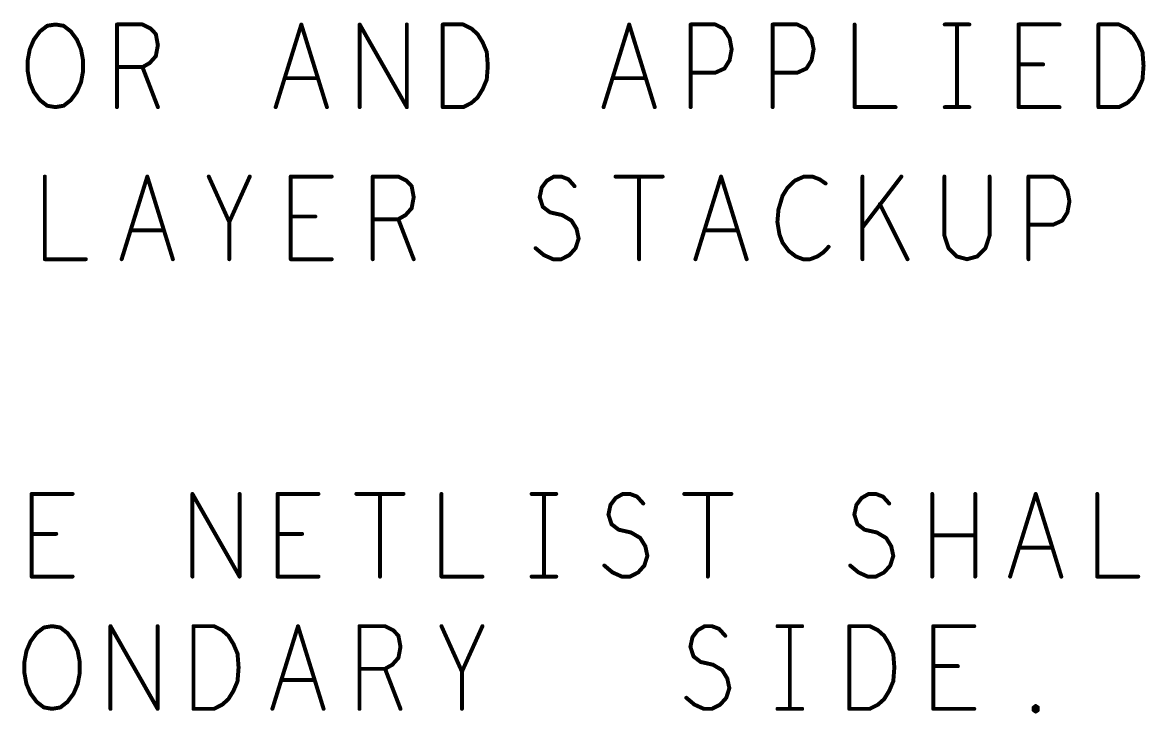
# Model space of a CAD drawing. Extents: x -18 to 16.1, y -6.6 to 15.5.
# Drawn here: x -11.234 to -9.535, y 11.581 to 12.626 of the extents above; entities that cross this region are included whole.
import ezdxf

# ---------------------------------------------------------------- set-up
doc = ezdxf.new("R2010")
doc.units = 0
doc.layers.get('0').update_dxf_attribs({"linetype": 'CONTINUOUS'})
doc.layers.add('FAB', color=13, linetype='CONTINUOUS')

# ---------------------------------------------------------------- blocks, each defined once
blk = doc.blocks.new('ROUND_1')
at = {"const_width": 0.003}
blk.add_lwpolyline([(-0.0015, 0, 1), (0.0015, 0, 1)], format="xyb", close=True, dxfattribs=at)

msp = doc.modelspace()

# ---------------------------------------------------------------- linework, layer by layer
at = {"layer": 'FAB', "const_width": 0.006}
for points in [[(-11.2077, 12.6123), (-11.1968, 12.6207)], [(-11.1968, 12.6207), (-11.1844, 12.6227)], [(-11.1844, 12.6227), (-11.172, 12.6207)], [(-11.172, 12.6207), (-11.1612, 12.6123)], [(-11.0914, 12.4977), (-11.0914, 12.6227)], [(-11.0914, 12.6227), (-11.0527, 12.6227)], [(-11.0527, 12.6227), (-11.0403, 12.6165)], [(-10.8512, 12.4977), (-10.8124, 12.6227)], [(-10.8124, 12.6227), (-10.7737, 12.4977)], [(-10.7241, 12.4977), (-10.7241, 12.6227)], [(-10.7241, 12.6227), (-10.6528, 12.4977)], [(-10.6528, 12.4977), (-10.6528, 12.6227)], [(-10.5985, 12.4977), (-10.5985, 12.6227)], [(-10.5985, 12.6227), (-10.5675, 12.6227)], [(-10.5675, 12.6227), (-10.5551, 12.6165)], [(-10.3552, 12.4977), (-10.3164, 12.6227)], [(-10.3164, 12.6227), (-10.2777, 12.4977)], [(-10.2234, 12.4977), (-10.2234, 12.6227)], [(-10.2234, 12.6227), (-10.1862, 12.6227)], [(-10.1862, 12.6227), (-10.1738, 12.6165)], [(-10.0994, 12.4977), (-10.0994, 12.6227)], [(-10.0994, 12.6227), (-10.0622, 12.6227)], [(-10.0622, 12.6227), (-10.0498, 12.6165)], [(-9.9754, 12.6227), (-9.9754, 12.4977)], [(-9.839, 12.6227), (-9.8018, 12.6227)], [(-9.8204, 12.6227), (-9.8204, 12.4977)], [(-9.7274, 12.4977), (-9.7274, 12.6227)], [(-9.7274, 12.6227), (-9.6654, 12.6227)], [(-9.6065, 12.4977), (-9.6065, 12.6227)], [(-9.6065, 12.6227), (-9.5755, 12.6227)], [(-9.5755, 12.6227), (-9.5631, 12.6165)], [(-11.217, 12.5998), (-11.2077, 12.6123)], [(-11.1612, 12.6123), (-11.1519, 12.5998)], [(-11.0403, 12.6165), (-11.0325, 12.6082)], [(-11.0325, 12.6082), (-11.0294, 12.5915)], [(-10.5551, 12.6165), (-10.5458, 12.6082)], [(-10.5458, 12.6082), (-10.5381, 12.5957)], [(-10.1738, 12.6165), (-10.1645, 12.6019)], [(-10.0498, 12.6165), (-10.0405, 12.6019)], [(-9.5631, 12.6165), (-9.5538, 12.6082)], [(-9.5538, 12.6082), (-9.5461, 12.5957)], [(-11.2232, 12.5852), (-11.217, 12.5998)], [(-11.1519, 12.5998), (-11.1457, 12.5852)], [(-11.0294, 12.5915), (-11.0325, 12.5748)], [(-10.5381, 12.5957), (-10.5319, 12.5811)], [(-10.1645, 12.6019), (-10.1614, 12.5852)], [(-10.0405, 12.6019), (-10.0374, 12.5852)], [(-9.5461, 12.5957), (-9.5399, 12.5811)], [(-11.2263, 12.5686), (-11.2232, 12.5852)], [(-11.1457, 12.5852), (-11.1426, 12.5686)], [(-11.0325, 12.5748), (-11.0418, 12.5644)], [(-10.5319, 12.5811), (-10.5303, 12.5602)], [(-10.1614, 12.5852), (-10.1645, 12.5686)], [(-10.0374, 12.5852), (-10.0405, 12.5686)], [(-9.5399, 12.5811), (-9.5383, 12.5602)], [(-11.2263, 12.5519), (-11.2263, 12.5686)], [(-11.1426, 12.5686), (-11.1426, 12.5519)], [(-11.0527, 12.5582), (-11.0914, 12.5582)], [(-11.0418, 12.5644), (-11.0527, 12.5582)], [(-11.0527, 12.5582), (-11.0294, 12.4977)], [(-10.5303, 12.5602), (-10.5319, 12.5394)], [(-10.1723, 12.5561), (-10.1862, 12.5498)], [(-10.1645, 12.5686), (-10.1723, 12.5561)], [(-10.0483, 12.5561), (-10.0622, 12.5498)], [(-10.0405, 12.5686), (-10.0483, 12.5561)], [(-9.6902, 12.5623), (-9.7274, 12.5623)], [(-9.5383, 12.5602), (-9.5399, 12.5394)], [(-11.2232, 12.5352), (-11.2263, 12.5519)], [(-11.1426, 12.5519), (-11.1457, 12.5352)], [(-10.7876, 12.5415), (-10.8372, 12.5415)], [(-10.5319, 12.5394), (-10.5381, 12.5248)], [(-10.2916, 12.5415), (-10.3412, 12.5415)], [(-10.1862, 12.5498), (-10.2234, 12.5498)], [(-10.0622, 12.5498), (-10.0994, 12.5498)], [(-9.5399, 12.5394), (-9.5461, 12.5248)], [(-11.217, 12.5207), (-11.2232, 12.5352)], [(-11.2077, 12.5082), (-11.217, 12.5207)], [(-11.1519, 12.5207), (-11.1612, 12.5082)], [(-11.1457, 12.5352), (-11.1519, 12.5207)], [(-10.5381, 12.5248), (-10.5458, 12.5123)], [(-9.5461, 12.5248), (-9.5538, 12.5123)], [(-11.1968, 12.4998), (-11.2077, 12.5082)], [(-11.1612, 12.5082), (-11.172, 12.4998)], [(-10.5551, 12.504), (-10.5675, 12.4977)], [(-10.5458, 12.5123), (-10.5551, 12.504)], [(-9.5631, 12.504), (-9.5755, 12.4977)], [(-9.5538, 12.5123), (-9.5631, 12.504)], [(-11.1844, 12.4977), (-11.1968, 12.4998)], [(-11.172, 12.4998), (-11.1844, 12.4977)], [(-10.5675, 12.4977), (-10.5985, 12.4977)], [(-9.9754, 12.4977), (-9.9134, 12.4977)], [(-9.839, 12.4977), (-9.8018, 12.4977)], [(-9.6654, 12.4977), (-9.7274, 12.4977)], [(-9.5755, 12.4977), (-9.6065, 12.4977)], [(-11.2004, 12.3927), (-11.2004, 12.2677)], [(-11.0842, 12.2677), (-11.0454, 12.3927)], [(-11.0454, 12.3927), (-11.0067, 12.2677)], [(-10.9214, 12.324), (-10.9524, 12.3927)], [(-10.8904, 12.3927), (-10.9214, 12.324)], [(-10.8284, 12.2677), (-10.8284, 12.3927)], [(-10.8284, 12.3927), (-10.7664, 12.3927)], [(-10.7044, 12.2677), (-10.7044, 12.3927)], [(-10.7044, 12.3927), (-10.6657, 12.3927)], [(-10.6657, 12.3927), (-10.6533, 12.3865)], [(-10.6533, 12.3865), (-10.6455, 12.3782)], [(-10.4487, 12.3761), (-10.4409, 12.3865)], [(-10.4409, 12.3865), (-10.4301, 12.3927)], [(-10.4301, 12.3927), (-10.4192, 12.3927)], [(-10.4192, 12.3927), (-10.4084, 12.3886)], [(-10.4084, 12.3886), (-10.3991, 12.3782)], [(-10.3371, 12.3927), (-10.2658, 12.3927)], [(-10.3014, 12.3927), (-10.3014, 12.2677)], [(-10.2162, 12.2677), (-10.1774, 12.3927)], [(-10.1774, 12.3927), (-10.1387, 12.2677)], [(-10.0658, 12.3865), (-10.0767, 12.3761)], [(-10.0519, 12.3927), (-10.0658, 12.3865)], [(-10.0395, 12.3927), (-10.0519, 12.3927)], [(-10.0286, 12.3886), (-10.0395, 12.3927)], [(-10.0193, 12.3823), (-10.0286, 12.3886)], [(-9.9635, 12.2677), (-9.9635, 12.3927)], [(-9.9046, 12.3927), (-9.9635, 12.3157)], [(-9.8395, 12.3927), (-9.8395, 12.3032)], [(-9.7713, 12.3032), (-9.7713, 12.3927)], [(-9.7124, 12.2677), (-9.7124, 12.3927)], [(-9.7124, 12.3927), (-9.6752, 12.3927)], [(-9.6752, 12.3927), (-9.6628, 12.3865)], [(-9.6628, 12.3865), (-9.6535, 12.3719)], [(-10.6455, 12.3782), (-10.6424, 12.3615)], [(-10.4518, 12.3615), (-10.4487, 12.3761)], [(-10.0767, 12.3761), (-10.0844, 12.3636)], [(-9.6535, 12.3719), (-9.6504, 12.3552)], [(-10.6424, 12.3615), (-10.6455, 12.3448)], [(-10.4471, 12.3469), (-10.4518, 12.3615)], [(-10.0844, 12.3636), (-10.0906, 12.3427)], [(-9.8953, 12.2677), (-9.9372, 12.3511)], [(-9.6504, 12.3552), (-9.6535, 12.3386)], [(-10.7912, 12.3323), (-10.8284, 12.3323)], [(-10.6548, 12.3344), (-10.6657, 12.3282)], [(-10.6455, 12.3448), (-10.6548, 12.3344)], [(-10.4363, 12.3386), (-10.4471, 12.3469)], [(-10.4177, 12.3344), (-10.4363, 12.3386)], [(-10.4037, 12.3261), (-10.4177, 12.3344)], [(-10.0906, 12.3427), (-10.0922, 12.324)], [(-9.6535, 12.3386), (-9.6613, 12.3261)], [(-10.9214, 12.2677), (-10.9214, 12.324)], [(-10.6657, 12.3282), (-10.7044, 12.3282)], [(-10.6657, 12.3282), (-10.6424, 12.2677)], [(-10.396, 12.3136), (-10.4037, 12.3261)], [(-10.0922, 12.324), (-10.0891, 12.3052)], [(-9.6752, 12.3198), (-9.7124, 12.3198)], [(-9.6613, 12.3261), (-9.6752, 12.3198)], [(-11.0206, 12.3115), (-11.0702, 12.3115)], [(-10.3975, 12.2844), (-10.3929, 12.299)], [(-10.3929, 12.299), (-10.396, 12.3136)], [(-10.1526, 12.3115), (-10.2022, 12.3115)], [(-10.0891, 12.3052), (-10.0844, 12.2927)], [(-9.8395, 12.3032), (-9.8333, 12.2844)], [(-9.7775, 12.2844), (-9.7713, 12.3032)], [(-10.458, 12.2844), (-10.4456, 12.274)], [(-10.4068, 12.274), (-10.3975, 12.2844)], [(-10.0844, 12.2927), (-10.0751, 12.2802)], [(-10.0224, 12.2782), (-10.0147, 12.2865)], [(-9.8333, 12.2844), (-9.8209, 12.2719)], [(-9.7899, 12.2719), (-9.7775, 12.2844)], [(-11.2004, 12.2677), (-11.1384, 12.2677)], [(-10.7664, 12.2677), (-10.8284, 12.2677)], [(-10.4456, 12.274), (-10.4316, 12.2677)], [(-10.4316, 12.2677), (-10.4192, 12.2677)], [(-10.4192, 12.2677), (-10.4068, 12.274)], [(-10.0751, 12.2802), (-10.0643, 12.2719)], [(-10.0643, 12.2719), (-10.0534, 12.2677)], [(-10.0534, 12.2677), (-10.0426, 12.2677)], [(-10.0426, 12.2677), (-10.0317, 12.2719)], [(-10.0317, 12.2719), (-10.0224, 12.2782)], [(-9.8209, 12.2719), (-9.8054, 12.2677)], [(-9.8054, 12.2677), (-9.7899, 12.2719)], [(-11.2204, 11.7877), (-11.2204, 11.9127)], [(-11.2204, 11.9127), (-11.1584, 11.9127)], [(-10.9771, 11.7877), (-10.9771, 11.9127)], [(-10.9771, 11.9127), (-10.9058, 11.7877)], [(-10.9058, 11.7877), (-10.9058, 11.9127)], [(-10.8484, 11.7877), (-10.8484, 11.9127)], [(-10.8484, 11.9127), (-10.7864, 11.9127)], [(-10.7291, 11.9127), (-10.6578, 11.9127)], [(-10.6934, 11.9127), (-10.6934, 11.7877)], [(-10.6004, 11.9127), (-10.6004, 11.7877)], [(-10.464, 11.9127), (-10.4268, 11.9127)], [(-10.4454, 11.9127), (-10.4454, 11.7877)], [(-10.3369, 11.9065), (-10.3261, 11.9127)], [(-10.3261, 11.9127), (-10.3152, 11.9127)], [(-10.3152, 11.9127), (-10.3044, 11.9086)], [(-10.3044, 11.9086), (-10.2951, 11.8982)], [(-10.2331, 11.9127), (-10.1618, 11.9127)], [(-10.1974, 11.9127), (-10.1974, 11.7877)], [(-9.9649, 11.9065), (-9.9541, 11.9127)], [(-9.9541, 11.9127), (-9.9432, 11.9127)], [(-9.9432, 11.9127), (-9.9324, 11.9086)], [(-9.9324, 11.9086), (-9.9231, 11.8982)], [(-9.858, 11.7877), (-9.858, 11.9127)], [(-9.7929, 11.9127), (-9.7929, 11.7877)], [(-9.7402, 11.7877), (-9.7014, 11.9127)], [(-9.7014, 11.9127), (-9.6627, 11.7877)], [(-9.6084, 11.9127), (-9.6084, 11.7877)], [(-10.3478, 11.8815), (-10.3447, 11.8961)], [(-10.3447, 11.8961), (-10.3369, 11.9065)], [(-9.9758, 11.8815), (-9.9727, 11.8961)], [(-9.9727, 11.8961), (-9.9649, 11.9065)], [(-10.3431, 11.8669), (-10.3478, 11.8815)], [(-9.9711, 11.8669), (-9.9758, 11.8815)], [(-10.3323, 11.8586), (-10.3431, 11.8669)], [(-10.3137, 11.8544), (-10.3323, 11.8586)], [(-9.9603, 11.8586), (-9.9711, 11.8669)], [(-9.9417, 11.8544), (-9.9603, 11.8586)], [(-11.1832, 11.8523), (-11.2204, 11.8523)], [(-10.8112, 11.8523), (-10.8484, 11.8523)], [(-10.2997, 11.8461), (-10.3137, 11.8544)], [(-10.292, 11.8336), (-10.2997, 11.8461)], [(-9.9277, 11.8461), (-9.9417, 11.8544)], [(-9.92, 11.8336), (-9.9277, 11.8461)], [(-9.7929, 11.8502), (-9.858, 11.8502)], [(-10.2889, 11.819), (-10.292, 11.8336)], [(-9.9169, 11.819), (-9.92, 11.8336)], [(-9.6766, 11.8315), (-9.7262, 11.8315)], [(-10.2935, 11.8044), (-10.2889, 11.819)], [(-9.9215, 11.8044), (-9.9169, 11.819)], [(-11.1584, 11.7877), (-11.2204, 11.7877)], [(-10.7864, 11.7877), (-10.8484, 11.7877)], [(-10.6004, 11.7877), (-10.5384, 11.7877)], [(-10.464, 11.7877), (-10.4268, 11.7877)], [(-10.354, 11.8044), (-10.3416, 11.794)], [(-10.3416, 11.794), (-10.3276, 11.7877)], [(-10.3276, 11.7877), (-10.3152, 11.7877)], [(-10.3152, 11.7877), (-10.3028, 11.794)], [(-10.3028, 11.794), (-10.2935, 11.8044)], [(-9.982, 11.8044), (-9.9696, 11.794)], [(-9.9696, 11.794), (-9.9556, 11.7877)], [(-9.9556, 11.7877), (-9.9432, 11.7877)], [(-9.9432, 11.7877), (-9.9308, 11.794)], [(-9.9308, 11.794), (-9.9215, 11.8044)], [(-9.6084, 11.7877), (-9.5464, 11.7877)], [(-11.2127, 11.7023), (-11.2018, 11.7107)], [(-11.2018, 11.7107), (-11.1894, 11.7127)], [(-11.1894, 11.7127), (-11.177, 11.7107)], [(-11.177, 11.7107), (-11.1662, 11.7023)], [(-11.1011, 11.5877), (-11.1011, 11.7127)], [(-11.1011, 11.7127), (-11.0298, 11.5877)], [(-11.0298, 11.5877), (-11.0298, 11.7127)], [(-10.9755, 11.5877), (-10.9755, 11.7127)], [(-10.9755, 11.7127), (-10.9445, 11.7127)], [(-10.9445, 11.7127), (-10.9321, 11.7065)], [(-10.9321, 11.7065), (-10.9228, 11.6982)], [(-10.8562, 11.5877), (-10.8174, 11.7127)], [(-10.8174, 11.7127), (-10.7787, 11.5877)], [(-10.7244, 11.5877), (-10.7244, 11.7127)], [(-10.7244, 11.7127), (-10.6857, 11.7127)], [(-10.6857, 11.7127), (-10.6733, 11.7065)], [(-10.6733, 11.7065), (-10.6655, 11.6982)], [(-10.5694, 11.644), (-10.6004, 11.7127)], [(-10.5384, 11.7127), (-10.5694, 11.644)], [(-10.2207, 11.6961), (-10.2129, 11.7065)], [(-10.2129, 11.7065), (-10.2021, 11.7127)], [(-10.2021, 11.7127), (-10.1912, 11.7127)], [(-10.1912, 11.7127), (-10.1804, 11.7086)], [(-10.1804, 11.7086), (-10.1711, 11.6982)], [(-10.092, 11.7127), (-10.0548, 11.7127)], [(-10.0734, 11.7127), (-10.0734, 11.5877)], [(-9.9835, 11.5877), (-9.9835, 11.7127)], [(-9.9835, 11.7127), (-9.9525, 11.7127)], [(-9.9525, 11.7127), (-9.9401, 11.7065)], [(-9.9401, 11.7065), (-9.9308, 11.6982)], [(-9.8564, 11.5877), (-9.8564, 11.7127)], [(-9.8564, 11.7127), (-9.7944, 11.7127)], [(-11.2282, 11.6752), (-11.222, 11.6898)], [(-11.222, 11.6898), (-11.2127, 11.7023)], [(-11.1662, 11.7023), (-11.1569, 11.6898)], [(-11.1569, 11.6898), (-11.1507, 11.6752)], [(-10.9228, 11.6982), (-10.9151, 11.6857)], [(-10.6655, 11.6982), (-10.6624, 11.6815)], [(-10.2238, 11.6815), (-10.2207, 11.6961)], [(-9.9308, 11.6982), (-9.9231, 11.6857)], [(-11.2313, 11.6586), (-11.2282, 11.6752)], [(-11.1507, 11.6752), (-11.1476, 11.6586)], [(-10.9151, 11.6857), (-10.9089, 11.6711)], [(-10.9089, 11.6711), (-10.9073, 11.6502)], [(-10.6624, 11.6815), (-10.6655, 11.6648)], [(-10.2191, 11.6669), (-10.2238, 11.6815)], [(-9.9231, 11.6857), (-9.9169, 11.6711)], [(-9.9169, 11.6711), (-9.9153, 11.6502)], [(-11.2313, 11.6419), (-11.2313, 11.6586)], [(-11.1476, 11.6586), (-11.1476, 11.6419)], [(-10.6748, 11.6544), (-10.6857, 11.6482)], [(-10.6655, 11.6648), (-10.6748, 11.6544)], [(-10.2083, 11.6586), (-10.2191, 11.6669)], [(-10.1897, 11.6544), (-10.2083, 11.6586)], [(-10.1757, 11.6461), (-10.1897, 11.6544)], [(-9.8192, 11.6523), (-9.8564, 11.6523)], [(-11.2282, 11.6252), (-11.2313, 11.6419)], [(-11.1476, 11.6419), (-11.1507, 11.6252)], [(-10.9073, 11.6502), (-10.9089, 11.6294)], [(-10.6857, 11.6482), (-10.7244, 11.6482)], [(-10.6857, 11.6482), (-10.6624, 11.5877)], [(-10.5694, 11.5877), (-10.5694, 11.644)], [(-10.168, 11.6336), (-10.1757, 11.6461)], [(-9.9153, 11.6502), (-9.9169, 11.6294)], [(-11.222, 11.6107), (-11.2282, 11.6252)], [(-11.1507, 11.6252), (-11.1569, 11.6107)], [(-10.9089, 11.6294), (-10.9151, 11.6148)], [(-10.7926, 11.6315), (-10.8422, 11.6315)], [(-10.1695, 11.6044), (-10.1649, 11.619)], [(-10.1649, 11.619), (-10.168, 11.6336)], [(-9.9169, 11.6294), (-9.9231, 11.6148)], [(-11.2127, 11.5982), (-11.222, 11.6107)], [(-11.1569, 11.6107), (-11.1662, 11.5982)], [(-10.9228, 11.6023), (-10.9321, 11.594)], [(-10.9151, 11.6148), (-10.9228, 11.6023)], [(-10.23, 11.6044), (-10.2176, 11.594)], [(-10.1788, 11.594), (-10.1695, 11.6044)], [(-9.9308, 11.6023), (-9.9401, 11.594)], [(-9.9231, 11.6148), (-9.9308, 11.6023)], [(-11.2018, 11.5898), (-11.2127, 11.5982)], [(-11.1894, 11.5877), (-11.2018, 11.5898)], [(-11.177, 11.5898), (-11.1894, 11.5877)], [(-11.1662, 11.5982), (-11.177, 11.5898)], [(-10.9445, 11.5877), (-10.9755, 11.5877)], [(-10.9321, 11.594), (-10.9445, 11.5877)], [(-10.2176, 11.594), (-10.2036, 11.5877)], [(-10.2036, 11.5877), (-10.1912, 11.5877)], [(-10.1912, 11.5877), (-10.1788, 11.594)], [(-10.092, 11.5877), (-10.0548, 11.5877)], [(-9.9525, 11.5877), (-9.9835, 11.5877)], [(-9.9401, 11.594), (-9.9525, 11.5877)], [(-9.7944, 11.5877), (-9.8564, 11.5877)], [(-9.7045, 11.5898), (-9.7014, 11.5919)], [(-9.7045, 11.5857), (-9.7045, 11.5898)], [(-9.7014, 11.5836), (-9.7045, 11.5857)], [(-9.7014, 11.5919), (-9.6983, 11.5898)], [(-9.6983, 11.5857), (-9.7014, 11.5836)], [(-9.6983, 11.5898), (-9.6983, 11.5857)]]:
    msp.add_lwpolyline(points, dxfattribs=at)

# ---------------------------------------------------------------- block references
at = {"layer": 'FAB'}
for p in [(-11.1968, 12.6207), (-11.1968, 12.6207), (-11.1844, 12.6227), (-11.1844, 12.6227), (-11.172, 12.6207), (-11.172, 12.6207), (-11.0914, 12.6227), (-11.0914, 12.6227), (-11.0527, 12.6227), (-11.0527, 12.6227), (-10.8124, 12.6227), (-10.8124, 12.6227), (-10.7241, 12.6227), (-10.7241, 12.6227), (-10.6528, 12.6227), (-10.5985, 12.6227), (-10.5985, 12.6227), (-10.5675, 12.6227), (-10.5675, 12.6227), (-10.3164, 12.6227), (-10.3164, 12.6227), (-10.2234, 12.6227), (-10.2234, 12.6227), (-10.1862, 12.6227), (-10.1862, 12.6227), (-10.0994, 12.6227), (-10.0994, 12.6227), (-10.0622, 12.6227), (-10.0622, 12.6227), (-9.9754, 12.6227), (-9.839, 12.6227), (-9.8204, 12.6227), (-9.8018, 12.6227), (-9.7274, 12.6227), (-9.7274, 12.6227), (-9.6654, 12.6227), (-9.6065, 12.6227), (-9.6065, 12.6227), (-9.5755, 12.6227), (-9.5755, 12.6227), (-11.2077, 12.6123), (-11.2077, 12.6123), (-11.1612, 12.6123), (-11.1612, 12.6123), (-11.0403, 12.6165), (-11.0403, 12.6165), (-11.0325, 12.6082), (-11.0325, 12.6082), (-10.5551, 12.6165), (-10.5551, 12.6165), (-10.5458, 12.6082), (-10.5458, 12.6082), (-10.1738, 12.6165), (-10.1738, 12.6165), (-10.0498, 12.6165), (-10.0498, 12.6165), (-9.5631, 12.6165), (-9.5631, 12.6165), (-9.5538, 12.6082), (-9.5538, 12.6082), (-11.217, 12.5998), (-11.217, 12.5998), (-11.1519, 12.5998), (-11.1519, 12.5998), (-11.0294, 12.5915), (-11.0294, 12.5915), (-10.5381, 12.5957), (-10.5381, 12.5957), (-10.1645, 12.6019), (-10.1645, 12.6019), (-10.0405, 12.6019), (-10.0405, 12.6019), (-9.5461, 12.5957), (-9.5461, 12.5957), (-11.2232, 12.5852), (-11.2232, 12.5852), (-11.1457, 12.5852), (-11.1457, 12.5852), (-11.0325, 12.5748), (-11.0325, 12.5748), (-10.5319, 12.5811), (-10.5319, 12.5811), (-10.1614, 12.5852), (-10.1614, 12.5852), (-10.0374, 12.5852), (-10.0374, 12.5852), (-9.5399, 12.5811), (-9.5399, 12.5811), (-11.2263, 12.5686), (-11.2263, 12.5686), (-11.1426, 12.5686), (-11.1426, 12.5686), (-11.0914, 12.5582), (-11.0527, 12.5582), (-11.0527, 12.5582), (-11.0527, 12.5582), (-11.0418, 12.5644), (-11.0418, 12.5644), (-10.5303, 12.5602), (-10.5303, 12.5602), (-10.1723, 12.5561), (-10.1723, 12.5561), (-10.1645, 12.5686), (-10.1645, 12.5686), (-10.0483, 12.5561), (-10.0483, 12.5561), (-10.0405, 12.5686), (-10.0405, 12.5686), (-9.7274, 12.5623), (-9.6902, 12.5623), (-9.5383, 12.5602), (-9.5383, 12.5602), (-11.2263, 12.5519), (-11.2263, 12.5519), (-11.1426, 12.5519), (-11.1426, 12.5519), (-10.8372, 12.5415), (-10.7876, 12.5415), (-10.5319, 12.5394), (-10.5319, 12.5394), (-10.3412, 12.5415), (-10.2916, 12.5415), (-10.2234, 12.5498), (-10.1862, 12.5498), (-10.1862, 12.5498), (-10.0994, 12.5498), (-10.0622, 12.5498), (-10.0622, 12.5498), (-9.5399, 12.5394), (-9.5399, 12.5394), (-11.2232, 12.5352), (-11.2232, 12.5352), (-11.217, 12.5207), (-11.217, 12.5207), (-11.1519, 12.5207), (-11.1519, 12.5207), (-11.1457, 12.5352), (-11.1457, 12.5352), (-10.5381, 12.5248), (-10.5381, 12.5248), (-9.5461, 12.5248), (-9.5461, 12.5248), (-11.2077, 12.5082), (-11.2077, 12.5082), (-11.1612, 12.5082), (-11.1612, 12.5082), (-10.5551, 12.504), (-10.5551, 12.504), (-10.5458, 12.5123), (-10.5458, 12.5123), (-9.5631, 12.504), (-9.5631, 12.504), (-9.5538, 12.5123), (-9.5538, 12.5123), (-11.1968, 12.4998), (-11.1968, 12.4998), (-11.1844, 12.4977), (-11.1844, 12.4977), (-11.172, 12.4998), (-11.172, 12.4998), (-11.0914, 12.4977), (-11.0294, 12.4977), (-10.8512, 12.4977), (-10.7737, 12.4977), (-10.7241, 12.4977), (-10.6528, 12.4977), (-10.6528, 12.4977), (-10.5985, 12.4977), (-10.5985, 12.4977), (-10.5675, 12.4977), (-10.5675, 12.4977), (-10.3552, 12.4977), (-10.2777, 12.4977), (-10.2234, 12.4977), (-10.0994, 12.4977), (-9.9754, 12.4977), (-9.9754, 12.4977), (-9.9134, 12.4977), (-9.839, 12.4977), (-9.8204, 12.4977), (-9.8018, 12.4977), (-9.7274, 12.4977), (-9.7274, 12.4977), (-9.6654, 12.4977), (-9.6065, 12.4977), (-9.6065, 12.4977), (-9.5755, 12.4977), (-9.5755, 12.4977), (-11.2004, 12.3927), (-11.0454, 12.3927), (-11.0454, 12.3927), (-10.9524, 12.3927), (-10.8904, 12.3927), (-10.8284, 12.3927), (-10.8284, 12.3927), (-10.7664, 12.3927), (-10.7044, 12.3927), (-10.7044, 12.3927), (-10.6657, 12.3927), (-10.6657, 12.3927), (-10.6533, 12.3865), (-10.6533, 12.3865), (-10.4409, 12.3865), (-10.4409, 12.3865), (-10.4301, 12.3927), (-10.4301, 12.3927), (-10.4192, 12.3927), (-10.4192, 12.3927), (-10.4084, 12.3886), (-10.4084, 12.3886), (-10.3371, 12.3927), (-10.3014, 12.3927), (-10.2658, 12.3927), (-10.1774, 12.3927), (-10.1774, 12.3927), (-10.0658, 12.3865), (-10.0658, 12.3865), (-10.0519, 12.3927), (-10.0519, 12.3927), (-10.0395, 12.3927), (-10.0395, 12.3927), (-10.0286, 12.3886), (-10.0286, 12.3886), (-9.9635, 12.3927), (-9.9046, 12.3927), (-9.8395, 12.3927), (-9.7713, 12.3927), (-9.7124, 12.3927), (-9.7124, 12.3927), (-9.6752, 12.3927), (-9.6752, 12.3927), (-9.6628, 12.3865), (-9.6628, 12.3865), (-10.6455, 12.3782), (-10.6455, 12.3782), (-10.4487, 12.3761), (-10.4487, 12.3761), (-10.3991, 12.3782), (-10.0767, 12.3761), (-10.0767, 12.3761), (-10.0193, 12.3823), (-9.6535, 12.3719), (-9.6535, 12.3719), (-10.6424, 12.3615), (-10.6424, 12.3615), (-10.4518, 12.3615), (-10.4518, 12.3615), (-10.0844, 12.3636), (-10.0844, 12.3636), (-9.9372, 12.3511), (-9.6504, 12.3552), (-9.6504, 12.3552), (-10.8284, 12.3323), (-10.7912, 12.3323), (-10.6548, 12.3344), (-10.6548, 12.3344), (-10.6455, 12.3448), (-10.6455, 12.3448), (-10.4471, 12.3469), (-10.4471, 12.3469), (-10.4363, 12.3386), (-10.4363, 12.3386), (-10.4177, 12.3344), (-10.4177, 12.3344), (-10.0906, 12.3427), (-10.0906, 12.3427), (-9.6535, 12.3386), (-9.6535, 12.3386), (-10.9214, 12.324), (-10.9214, 12.324), (-10.9214, 12.324), (-10.7044, 12.3282), (-10.6657, 12.3282), (-10.6657, 12.3282), (-10.6657, 12.3282), (-10.4037, 12.3261), (-10.4037, 12.3261), (-10.0922, 12.324), (-10.0922, 12.324), (-9.9635, 12.3157), (-9.7124, 12.3198), (-9.6752, 12.3198), (-9.6752, 12.3198), (-9.6613, 12.3261), (-9.6613, 12.3261), (-11.0702, 12.3115), (-11.0206, 12.3115), (-10.396, 12.3136), (-10.396, 12.3136), (-10.3929, 12.299), (-10.3929, 12.299), (-10.2022, 12.3115), (-10.1526, 12.3115), (-10.0891, 12.3052), (-10.0891, 12.3052), (-9.8395, 12.3032), (-9.8395, 12.3032), (-9.7713, 12.3032), (-9.7713, 12.3032), (-10.458, 12.2844), (-10.3975, 12.2844), (-10.3975, 12.2844), (-10.0844, 12.2927), (-10.0844, 12.2927), (-10.0147, 12.2865), (-9.8333, 12.2844), (-9.8333, 12.2844), (-9.7775, 12.2844), (-9.7775, 12.2844), (-11.2004, 12.2677), (-11.2004, 12.2677), (-11.1384, 12.2677), (-11.0842, 12.2677), (-11.0067, 12.2677), (-10.9214, 12.2677), (-10.8284, 12.2677), (-10.8284, 12.2677), (-10.7664, 12.2677), (-10.7044, 12.2677), (-10.6424, 12.2677), (-10.4456, 12.274), (-10.4456, 12.274), (-10.4316, 12.2677), (-10.4316, 12.2677), (-10.4192, 12.2677), (-10.4192, 12.2677), (-10.4068, 12.274), (-10.4068, 12.274), (-10.3014, 12.2677), (-10.2162, 12.2677), (-10.1387, 12.2677), (-10.0751, 12.2802), (-10.0751, 12.2802), (-10.0643, 12.2719), (-10.0643, 12.2719), (-10.0534, 12.2677), (-10.0534, 12.2677), (-10.0426, 12.2677), (-10.0426, 12.2677), (-10.0317, 12.2719), (-10.0317, 12.2719), (-10.0224, 12.2782), (-10.0224, 12.2782), (-9.9635, 12.2677), (-9.8953, 12.2677), (-9.8209, 12.2719), (-9.8209, 12.2719), (-9.8054, 12.2677), (-9.8054, 12.2677), (-9.7899, 12.2719), (-9.7899, 12.2719), (-9.7124, 12.2677), (-11.2204, 11.9127), (-11.2204, 11.9127), (-11.1584, 11.9127), (-10.9771, 11.9127), (-10.9771, 11.9127), (-10.9058, 11.9127), (-10.8484, 11.9127), (-10.8484, 11.9127), (-10.7864, 11.9127), (-10.7291, 11.9127), (-10.6934, 11.9127), (-10.6578, 11.9127), (-10.6004, 11.9127), (-10.464, 11.9127), (-10.4454, 11.9127), (-10.4268, 11.9127), (-10.3261, 11.9127), (-10.3261, 11.9127), (-10.3152, 11.9127), (-10.3152, 11.9127), (-10.3044, 11.9086), (-10.3044, 11.9086), (-10.2331, 11.9127), (-10.1974, 11.9127), (-10.1618, 11.9127), (-9.9541, 11.9127), (-9.9541, 11.9127), (-9.9432, 11.9127), (-9.9432, 11.9127), (-9.9324, 11.9086), (-9.9324, 11.9086), (-9.858, 11.9127), (-9.7929, 11.9127), (-9.7014, 11.9127), (-9.7014, 11.9127), (-9.6084, 11.9127), (-10.3447, 11.8961), (-10.3447, 11.8961), (-10.3369, 11.9065), (-10.3369, 11.9065), (-10.2951, 11.8982), (-9.9727, 11.8961), (-9.9727, 11.8961), (-9.9649, 11.9065), (-9.9649, 11.9065), (-9.9231, 11.8982), (-10.3478, 11.8815), (-10.3478, 11.8815), (-9.9758, 11.8815), (-9.9758, 11.8815), (-10.3431, 11.8669), (-10.3431, 11.8669), (-10.3323, 11.8586), (-10.3323, 11.8586), (-9.9711, 11.8669), (-9.9711, 11.8669), (-9.9603, 11.8586), (-9.9603, 11.8586), (-11.2204, 11.8523), (-11.1832, 11.8523), (-10.8484, 11.8523), (-10.8112, 11.8523), (-10.3137, 11.8544), (-10.3137, 11.8544), (-10.2997, 11.8461), (-10.2997, 11.8461), (-9.9417, 11.8544), (-9.9417, 11.8544), (-9.9277, 11.8461), (-9.9277, 11.8461), (-9.858, 11.8502), (-9.7929, 11.8502), (-10.292, 11.8336), (-10.292, 11.8336), (-9.92, 11.8336), (-9.92, 11.8336), (-9.7262, 11.8315), (-9.6766, 11.8315), (-10.2889, 11.819), (-10.2889, 11.819), (-9.9169, 11.819), (-9.9169, 11.819), (-11.2204, 11.7877), (-11.2204, 11.7877), (-11.1584, 11.7877), (-10.9771, 11.7877), (-10.9058, 11.7877), (-10.9058, 11.7877), (-10.8484, 11.7877), (-10.8484, 11.7877), (-10.7864, 11.7877), (-10.6934, 11.7877), (-10.6004, 11.7877), (-10.6004, 11.7877), (-10.5384, 11.7877), (-10.464, 11.7877), (-10.4454, 11.7877), (-10.4268, 11.7877), (-10.354, 11.8044), (-10.3416, 11.794), (-10.3416, 11.794), (-10.3276, 11.7877), (-10.3276, 11.7877), (-10.3152, 11.7877), (-10.3152, 11.7877), (-10.3028, 11.794), (-10.3028, 11.794), (-10.2935, 11.8044), (-10.2935, 11.8044), (-10.1974, 11.7877), (-9.982, 11.8044), (-9.9696, 11.794), (-9.9696, 11.794), (-9.9556, 11.7877), (-9.9556, 11.7877), (-9.9432, 11.7877), (-9.9432, 11.7877), (-9.9308, 11.794), (-9.9308, 11.794), (-9.9215, 11.8044), (-9.9215, 11.8044), (-9.858, 11.7877), (-9.7929, 11.7877), (-9.7402, 11.7877), (-9.6627, 11.7877), (-9.6084, 11.7877), (-9.6084, 11.7877), (-9.5464, 11.7877), (-11.2018, 11.7107), (-11.2018, 11.7107), (-11.1894, 11.7127), (-11.1894, 11.7127), (-11.177, 11.7107), (-11.177, 11.7107), (-11.1011, 11.7127), (-11.1011, 11.7127), (-11.0298, 11.7127), (-10.9755, 11.7127), (-10.9755, 11.7127), (-10.9445, 11.7127), (-10.9445, 11.7127), (-10.9321, 11.7065), (-10.9321, 11.7065), (-10.8174, 11.7127), (-10.8174, 11.7127), (-10.7244, 11.7127), (-10.7244, 11.7127), (-10.6857, 11.7127), (-10.6857, 11.7127), (-10.6733, 11.7065), (-10.6733, 11.7065), (-10.6004, 11.7127), (-10.5384, 11.7127), (-10.2129, 11.7065), (-10.2129, 11.7065), (-10.2021, 11.7127), (-10.2021, 11.7127), (-10.1912, 11.7127), (-10.1912, 11.7127), (-10.1804, 11.7086), (-10.1804, 11.7086), (-10.092, 11.7127), (-10.0734, 11.7127), (-10.0548, 11.7127), (-9.9835, 11.7127), (-9.9835, 11.7127), (-9.9525, 11.7127), (-9.9525, 11.7127), (-9.9401, 11.7065), (-9.9401, 11.7065), (-9.8564, 11.7127), (-9.8564, 11.7127), (-9.7944, 11.7127), (-11.222, 11.6898), (-11.222, 11.6898), (-11.2127, 11.7023), (-11.2127, 11.7023), (-11.1662, 11.7023), (-11.1662, 11.7023), (-11.1569, 11.6898), (-11.1569, 11.6898), (-10.9228, 11.6982), (-10.9228, 11.6982), (-10.6655, 11.6982), (-10.6655, 11.6982), (-10.2207, 11.6961), (-10.2207, 11.6961), (-10.1711, 11.6982), (-9.9308, 11.6982), (-9.9308, 11.6982), (-11.2282, 11.6752), (-11.2282, 11.6752), (-11.1507, 11.6752), (-11.1507, 11.6752), (-10.9151, 11.6857), (-10.9151, 11.6857), (-10.9089, 11.6711), (-10.9089, 11.6711), (-10.6624, 11.6815), (-10.6624, 11.6815), (-10.2238, 11.6815), (-10.2238, 11.6815), (-9.9231, 11.6857), (-9.9231, 11.6857), (-9.9169, 11.6711), (-9.9169, 11.6711), (-11.2313, 11.6586), (-11.2313, 11.6586), (-11.1476, 11.6586), (-11.1476, 11.6586), (-10.6748, 11.6544), (-10.6748, 11.6544), (-10.6655, 11.6648), (-10.6655, 11.6648), (-10.2191, 11.6669), (-10.2191, 11.6669), (-10.2083, 11.6586), (-10.2083, 11.6586), (-10.1897, 11.6544), (-10.1897, 11.6544), (-9.8564, 11.6523), (-9.8192, 11.6523), (-11.2313, 11.6419), (-11.2313, 11.6419), (-11.1476, 11.6419), (-11.1476, 11.6419), (-10.9073, 11.6502), (-10.9073, 11.6502), (-10.7244, 11.6482), (-10.6857, 11.6482), (-10.6857, 11.6482), (-10.6857, 11.6482), (-10.5694, 11.644), (-10.5694, 11.644), (-10.5694, 11.644), (-10.1757, 11.6461), (-10.1757, 11.6461), (-9.9153, 11.6502), (-9.9153, 11.6502), (-11.2282, 11.6252), (-11.2282, 11.6252), (-11.1507, 11.6252), (-11.1507, 11.6252), (-10.9089, 11.6294), (-10.9089, 11.6294), (-10.8422, 11.6315), (-10.7926, 11.6315), (-10.168, 11.6336), (-10.168, 11.6336), (-10.1649, 11.619), (-10.1649, 11.619), (-9.9169, 11.6294), (-9.9169, 11.6294), (-11.222, 11.6107), (-11.222, 11.6107), (-11.1569, 11.6107), (-11.1569, 11.6107), (-10.9228, 11.6023), (-10.9228, 11.6023), (-10.9151, 11.6148), (-10.9151, 11.6148), (-10.23, 11.6044), (-10.1695, 11.6044), (-10.1695, 11.6044), (-9.9308, 11.6023), (-9.9308, 11.6023), (-9.9231, 11.6148), (-9.9231, 11.6148), (-11.2127, 11.5982), (-11.2127, 11.5982), (-11.2018, 11.5898), (-11.2018, 11.5898), (-11.1894, 11.5877), (-11.1894, 11.5877), (-11.177, 11.5898), (-11.177, 11.5898), (-11.1662, 11.5982), (-11.1662, 11.5982), (-11.1011, 11.5877), (-11.0298, 11.5877), (-11.0298, 11.5877), (-10.9755, 11.5877), (-10.9755, 11.5877), (-10.9445, 11.5877), (-10.9445, 11.5877), (-10.9321, 11.594), (-10.9321, 11.594), (-10.8562, 11.5877), (-10.7787, 11.5877), (-10.7244, 11.5877), (-10.6624, 11.5877), (-10.5694, 11.5877), (-10.2176, 11.594), (-10.2176, 11.594), (-10.2036, 11.5877), (-10.2036, 11.5877), (-10.1912, 11.5877), (-10.1912, 11.5877), (-10.1788, 11.594), (-10.1788, 11.594), (-10.092, 11.5877), (-10.0734, 11.5877), (-10.0548, 11.5877), (-9.9835, 11.5877), (-9.9835, 11.5877), (-9.9525, 11.5877), (-9.9525, 11.5877), (-9.9401, 11.594), (-9.9401, 11.594), (-9.8564, 11.5877), (-9.8564, 11.5877), (-9.7944, 11.5877), (-9.7045, 11.5898), (-9.7045, 11.5898), (-9.7045, 11.5857), (-9.7045, 11.5857), (-9.7014, 11.5919), (-9.7014, 11.5919), (-9.6983, 11.5898), (-9.6983, 11.5898), (-9.6983, 11.5857), (-9.6983, 11.5857), (-9.7014, 11.5836), (-9.7014, 11.5836)]:
    msp.add_blockref('ROUND_1', p, dxfattribs=at)

doc.saveas('drawing.dxf')
